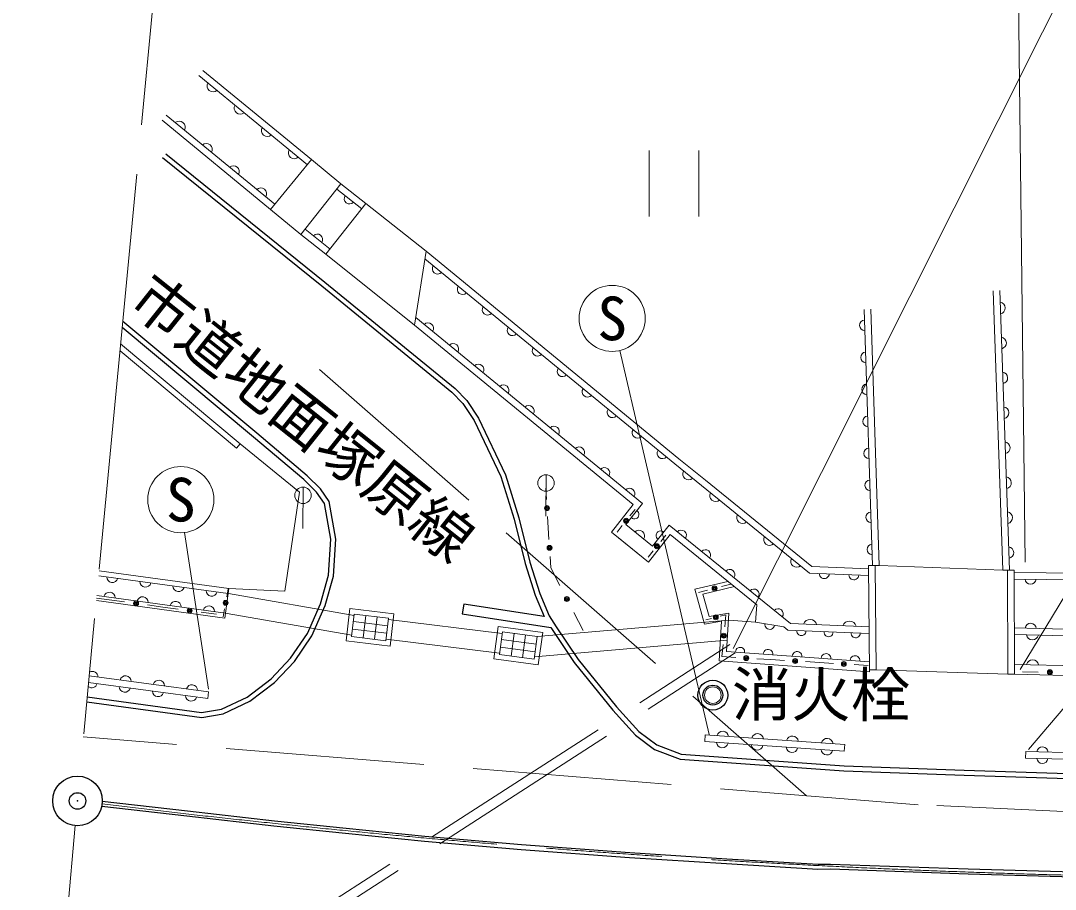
# Model space of a CAD drawing. Units: millimetres at full size, sheet at 1:1000; details may follow other scales. Extents: x 40000 to 680000, y 20000 to 380000.
# Drawn here: x 73706 to 104989, y 279002 to 305271 of the extents above; entities that cross this region are included whole.
import ezdxf
from ezdxf.enums import TextEntityAlignment as Align

# ---------------------------------------------------------------- set-up
doc = ezdxf.new("R2010")
doc.units = ezdxf.units.MM
doc.header["$LTSCALE"] = 1000
doc.header["$PDMODE"] = 32
doc.header["$PDSIZE"] = 500
doc.linetypes.add('CHAIN', pattern=[18.5, 12, -1.5, 3.5, -1.5])
doc.linetypes.add('DASHED', pattern=[7.5, 6, -1.5])
for name, color, linetype, lineweight in [('M-BGD', 7, 'Continuous', 13), ('M-BGD-EXST', 7, 'Continuous', 13), ('M-BMK', 2, 'CHAIN', 13), ('M-BMK-SRVR', 3, 'Continuous', 25), ('M-STR-HTXT', 7, 'Continuous', 13), ('M-STR-STRC', 7, 'Continuous', 25)]:
    doc.layers.add(name, color=color, linetype=linetype, lineweight=lineweight)
doc.layers.add('M-BMK-HTXT', color=7, linetype='Continuous')
doc.layers.add('M-OTRS', color=6, linetype='Continuous')
doc.styles.add('ＭＳ ゴシック', font='')
doc.styles.get('ＭＳ ゴシック').set_extended_font_data('MS Gothic')

msp = doc.modelspace()

# ---------------------------------------------------------------- linework, layer by layer
at = {"layer": 'M-BGD'}
for p, q in [((79218, 303765), (82500, 301071)), ((79092, 303610), (82373, 300916)), ((77981, 302258), (81262, 299564)), ((78108, 302412), (81389, 299718)), ((81262, 299564), (82500, 301071)), ((82500, 301071), (83388, 300336)), ((83388, 300336), (82180, 298805)), ((83388, 300336), (84144, 299739)), ((83264, 300179), (84021, 299582)), ((82937, 298208), (84144, 299739)), ((84144, 299739), (85964, 298300)), ((82180, 298805), (81262, 299564)), ((82180, 298805), (82937, 298208)), ((82304, 298962), (83061, 298365)), ((82937, 298208), (85616, 296063)), ((85964, 298300), (85616, 296063)), ((93607, 292022), (85964, 298300)), ((93481, 291867), (85928, 298071)), ((103107, 297104), (103401, 288656)), ((103307, 297111), (103601, 288656)), ((85651, 296292), (92503, 290665)), ((99462, 288797), (99207, 296540)), ((99663, 288799), (99407, 296546)), ((85616, 296063), (92224, 290634)), ((76728, 295495), (80342, 292475)), ((76709, 295290), (80233, 292344)), ((80233, 292344), (80342, 292475)), ((80342, 292475), (82134, 291014)), ((93607, 292022), (94416, 291371)), ((93481, 291867), (94290, 291215)), ((94416, 291371), (97631, 288763)), ((82134, 291014), (81688, 288015)), ((89581, 291131), (89603, 290787)), ((94290, 291215), (97556, 288566)), ((91572, 289803), (92224, 290634)), ((92005, 290031), (92503, 290665)), ((92283, 290489), (92128, 290293)), ((89657, 289929), (89635, 290272)), ((91740, 289804), (91895, 290000)), ((92811, 289378), (92005, 290031)), ((93316, 290010), (92811, 289378)), ((93316, 290010), (96978, 287039)), ((89657, 289929), (89679, 289585)), ((91572, 289803), (92685, 288900)), ((92685, 288900), (93346, 289727)), ((93210, 289712), (93057, 289521)), ((95967, 287602), (93346, 289727)), ((92527, 289028), (91722, 289682)), ((89734, 288727), (89712, 289070)), ((92674, 289042), (92827, 289233)), ((97631, 288763), (99346, 288691)), ((99345, 288796), (99663, 288799)), ((99371, 285583), (99345, 288796)), ((99571, 285638), (99545, 288798)), ((99663, 288799), (103401, 288656)), ((79979, 287949), (76064, 288486)), ((80000, 288098), (76078, 288636)), ((89734, 288727), (90012, 288186)), ((97556, 288566), (99347, 288491)), ((103401, 288656), (103740, 288657)), ((103540, 288656), (103550, 285504)), ((103740, 288657), (103750, 285505)), ((103740, 288582), (113761, 288498)), ((94088, 288079), (95088, 288315)), ((94336, 287932), (95287, 288156)), ((95173, 288232), (94895, 288158)), ((103741, 288382), (113760, 288298)), ((76384, 287758), (76000, 287811)), ((79898, 287355), (76007, 287888)), ((79877, 287206), (80000, 288098)), ((79981, 288088), (79936, 287847)), ((80000, 288098), (81688, 288015)), ((94380, 287024), (94088, 288079)), ((94197, 287974), (94476, 288048)), ((94525, 287251), (94336, 287932)), ((79877, 287206), (75993, 287739)), ((76384, 287758), (76847, 287695)), ((78005, 287538), (77542, 287601)), ((78005, 287538), (78468, 287475)), ((95922, 287085), (95967, 287602)), ((79626, 287318), (79163, 287381)), ((79823, 287242), (79869, 287484)), ((83544, 286513), (83660, 287491)), ((83660, 287491), (84993, 287332)), ((84137, 287283), (84056, 286603)), ((84482, 287242), (84401, 286562)), ((84993, 287332), (84881, 286354)), ((90708, 286832), (90429, 287374)), ((94419, 287153), (94594, 287196)), ((95114, 287353), (94525, 287251)), ((95030, 287303), (94855, 287260)), ((95030, 287303), (94995, 286942)), ((95114, 287353), (95047, 286198)), ((84774, 286748), (83738, 286871)), ((84800, 286974), (83765, 287097)), ((88013, 285970), (88145, 286954)), ((88145, 286954), (89495, 286773)), ((94900, 287113), (94380, 287024)), ((94900, 287113), (94830, 285913)), ((95118, 287139), (95922, 287085)), ((96784, 286939), (95922, 287085)), ((96784, 286939), (96904, 286842)), ((96978, 287039), (99360, 286939)), ((107048, 286828), (103746, 286905)), ((89289, 286417), (88243, 286556)), ((88531, 286052), (88622, 286739)), ((88879, 286006), (88971, 286692)), ((89495, 286773), (89355, 285791)), ((96904, 286842), (99362, 286739)), ((107044, 286628), (103746, 286705)), ((84881, 286354), (83544, 286513)), ((89258, 286188), (88213, 286328)), ((94907, 286040), (94942, 286401)), ((89355, 285791), (88013, 285970)), ((94907, 286040), (95329, 286014)), ((99369, 285884), (95047, 286198)), ((96383, 285950), (95961, 285976)), ((96383, 285950), (96804, 285924)), ((99371, 285583), (94830, 285913)), ((97858, 285860), (97436, 285886)), ((97858, 285860), (98279, 285835)), ((99333, 285771), (98911, 285796)), ((99371, 285636), (99571, 285638)), ((103550, 285504), (99571, 285638)), ((107026, 285728), (103757, 285805)), ((75777, 285456), (79388, 284973)), ((103550, 285504), (103750, 285505)), ((107020, 285428), (103750, 285505)), ((104001, 285578), (104472, 285572)), ((75758, 285257), (79361, 284775)), ((79388, 284973), (79361, 284775)), ((94406, 283669), (94392, 283470)), ((98608, 283180), (94392, 283470)), ((98621, 283379), (94406, 283669)), ((98621, 283379), (98608, 283180)), ((104097, 283171), (104091, 282971)), ((110180, 283011), (104097, 283171)), ((110178, 282811), (104091, 282971))]:
    msp.add_line(p, q, dxfattribs=at)
at = {"layer": 'M-BGD', "linetype": 'DASHED'}
for p, q in [((82740, 294723), (97467, 281833)), ((79990, 287947), (83787, 287282)), ((79887, 287356), (83716, 286686)), ((84825, 287159), (88268, 286739)), ((95118, 287139), (89319, 286644)), ((84754, 286563), (88188, 286145)), ((79823, 276507), (95148, 286401)), ((95066, 286533), (89238, 286035)), ((80075, 276313), (95310, 286149))]:
    msp.add_line(p, q, dxfattribs=at)
at = {"layer": 'M-BGD'}
for points in [[(83792, 287324), (84830, 287201), (84749, 286521), (83711, 286644)], [(88274, 286785), (89320, 286646), (89228, 285959), (88182, 286099)]]:
    msp.add_lwpolyline(points, close=True, dxfattribs=at)
at = {"layer": 'M-BGD', "linetype": 'DASHED'}
msp.add_lwpolyline([(218363, 284822), (146892, 280851), (122389, 280582), (100847, 281558), (75599, 283614)], dxfattribs=at)
at = {"layer": 'M-BGD'}
for centre, radius in [((89619, 290530), 75), ((89619, 290530), 49.5), ((89619, 290530), 24.5), ((92012, 290146), 75), ((92012, 290146), 49.5), ((92012, 290146), 24.5), ((89696, 289328), 75), ((89696, 289328), 49.5), ((92942, 289377), 75), ((92942, 289377), 49.5), ((92942, 289377), 24.5), ((89696, 289328), 24.5), ((94685, 288103), 75), ((94685, 288103), 49.5), ((94685, 288103), 24.5), ((90221, 287780), 75), ((90221, 287780), 49.5), ((77195, 287648), 75), ((77195, 287648), 49.5), ((77195, 287648), 24.5), ((78815, 287428), 75), ((79902, 287665), 75), ((79902, 287665), 49.5), ((79902, 287665), 24.5), ((90221, 287780), 24.5), ((78815, 287428), 49.5), ((78815, 287428), 24.5), ((94724, 287228), 75), ((94724, 287228), 49.5), ((94724, 287228), 24.5), ((94968, 286671), 75), ((94968, 286671), 49.5), ((94968, 286671), 24.5), ((95645, 285995), 75), ((95645, 285995), 49.5), ((95645, 285995), 24.5), ((97120, 285905), 75), ((97120, 285905), 49.5), ((97120, 285905), 24.5), ((98595, 285815), 75), ((98595, 285815), 49.5), ((98595, 285815), 24.5), ((104826, 285568), 75), ((104826, 285568), 49.5), ((104826, 285568), 24.5), ((94634, 284874), 250)]:
    msp.add_circle(centre, radius, dxfattribs=at)
for centre, radius, start, end in [((79520, 303296), 179, 150.016, 311.2034), ((80341, 302623), 179, 150.016, 311.2034), ((78499, 302053), 179, 330.016, 131.2034), ((81161, 301949), 179, 150.016, 311.2034), ((79320, 301379), 179, 330.016, 131.2034), ((81981, 301276), 179, 150.016, 311.2034), ((80140, 300706), 179, 330.016, 131.2034), ((80960, 300032), 179, 330.016, 131.2034), ((83649, 299889), 161, 145.6648, 317.8264), ((82676, 298655), 161, 325.6648, 137.8264), ((86314, 297771), 163, 145.3203, 315.8829), ((87070, 297151), 163, 145.3203, 315.8829), ((87825, 296530), 163, 145.3203, 315.8829), ((103297, 296581), 178, 281.1876, 82.7974), ((86023, 295968), 165, 325.7721, 135.4311), ((88580, 295910), 163, 145.3203, 315.8829), ((99235, 296056), 162, 96.0811, 267.7007), ((103333, 295524), 178, 281.1876, 82.7974), ((86784, 295343), 165, 325.7721, 135.4311), ((89335, 295290), 163, 145.3203, 315.8829), ((99267, 295088), 162, 96.0811, 267.7007), ((87545, 294718), 165, 325.7721, 135.4311), ((90091, 294669), 163, 145.3203, 315.8829), ((103370, 294468), 178, 281.1876, 82.7974), ((88306, 294092), 165, 325.7721, 135.4311), ((90846, 294049), 163, 145.3203, 315.8829), ((99299, 294120), 162, 96.0811, 267.7007), ((89068, 293467), 165, 325.7721, 135.4311), ((91601, 293429), 163, 145.3203, 315.8829), ((103407, 293411), 178, 281.1876, 82.7974), ((99330, 293153), 162, 96.0811, 267.7007), ((89829, 292842), 165, 325.7721, 135.4311), ((92356, 292808), 163, 145.3203, 315.8829), ((103444, 292354), 178, 281.1876, 82.7974), ((90590, 292216), 165, 325.7721, 135.4311), ((93112, 292188), 163, 145.3203, 315.8829), ((99362, 292185), 162, 96.0811, 267.7007), ((91351, 291591), 165, 325.7721, 135.4311), ((93901, 291561), 175, 149.3916, 312.914), ((99394, 291217), 162, 96.0811, 267.7007), ((103481, 291297), 178, 281.1876, 82.7974), ((92113, 290966), 165, 325.7721, 135.4311), ((94716, 290905), 177, 149.8167, 312.0851), ((92266, 290339), 135, 225.5296, 58.1896), ((95532, 290243), 177, 149.8167, 312.0851), ((99426, 290249), 162, 96.0811, 267.7007), ((103517, 290241), 178, 281.1876, 82.7974), ((92392, 289685), 175, 329.075, 132.8427), ((93052, 289703), 136, 45.2764, 237.4487), ((93678, 289707), 157, 323.6314, 138.2703), ((96349, 289581), 177, 149.8167, 312.0851), ((99458, 289281), 162, 96.0811, 267.7007), ((94410, 289113), 157, 323.6314, 138.2703), ((103554, 289184), 178, 281.1876, 82.7974), ((97165, 288918), 177, 149.8167, 312.0851), ((76476, 288450), 170, 178.847, 345.5282), ((95142, 288519), 157, 323.6314, 138.2703), ((98004, 288547), 149, 177.3618, 357.8268), ((98899, 288509), 149, 177.3618, 357.8268), ((77478, 288312), 170, 178.847, 345.5282), ((78479, 288175), 170, 178.847, 345.5282), ((104242, 288396), 168, 185.6543, 353.3801), ((76389, 287816), 170, 358.847, 165.5282), ((77391, 287679), 170, 358.847, 165.5282), ((79481, 288037), 170, 178.847, 345.5282), ((95875, 287924), 157, 323.6314, 138.2703), ((78392, 287541), 170, 358.847, 165.5282), ((79394, 287404), 170, 358.847, 165.5282), ((96607, 287330), 157, 323.6314, 138.2703), ((96352, 287008), 146, 168.7426, 352.0563), ((97571, 286957), 207, 13.484, 161.7047), ((98762, 286907), 207, 13.484, 161.7047), ((104246, 286878), 168, 5.0069, 172.8174), ((97313, 286812), 137, 172.2726, 2.916), ((98132, 286778), 137, 172.2726, 2.916), ((98951, 286743), 137, 172.2726, 2.916), ((104297, 286729), 187, 190.05, 347.2625), ((95459, 286180), 138, 350.77, 180.9245), ((96306, 286110), 146, 354.3865, 177.3081), ((97181, 286047), 146, 354.3865, 177.3081), ((98056, 285983), 146, 354.3865, 177.3081), ((98931, 285920), 146, 354.3865, 177.3081), ((104301, 285757), 185, 9.5518, 167.7607), ((75873, 285423), 170, 359.1038, 120.2316), ((76876, 285289), 170, 359.1038, 165.6467), ((77880, 285155), 170, 359.1038, 165.6467), ((75852, 285265), 170, 231.4606, 345.6467), ((76855, 285130), 170, 179.1038, 345.6467), ((77859, 284996), 170, 179.1038, 345.6467), ((78883, 285020), 170, 359.1038, 165.6467), ((78862, 284862), 170, 179.1038, 345.6467), ((94931, 283605), 178, 5.1984, 166.928), ((94921, 283462), 178, 185.1984, 346.928), ((95985, 283532), 178, 5.1984, 166.928), ((97039, 283460), 178, 5.1984, 166.928), ((98092, 283387), 178, 5.1984, 166.928), ((95975, 283389), 178, 185.1984, 346.928), ((97029, 283317), 178, 185.1984, 346.928), ((98083, 283244), 178, 185.1984, 346.928), ((104603, 283137), 170, 5.3255, 171.6575), ((104599, 282978), 170, 185.3506, 351.6323)]:
    msp.add_arc(centre, radius, start, end, dxfattribs=at)
at = {"layer": 'M-BGD-EXST'}
for p, q in [((92707, 301347), (92707, 299347)), ((94207, 301347), (94207, 299347)), ((91817, 295293), (94527, 283687)), ((89584, 290288), (89591, 291538)), ((82237, 289917), (82244, 291167)), ((103930, 285645), (107114, 290932)), ((110461, 290667), (104179, 283225)), ((78654, 289791), (79389, 285050))]:
    msp.add_line(p, q, dxfattribs=at)
for centre, radius in [((91590, 296267), 1000), ((78547, 290786), 1000), ((89589, 291288), 250), ((82242, 290917), 250)]:
    msp.add_circle(centre, radius, dxfattribs=at)
at = {"layer": 'M-BMK'}
for p, q in [((80707, 337463), (75489, 282421)), ((71249, 235386), (75356, 280927))]:
    msp.add_line(p, q, dxfattribs=at)
msp.add_arc((113429, 587783), 308459, 263.0619, 271.14847, dxfattribs=at)
at = {"layer": 'M-BMK-SRVR'}
msp.add_circle((75424, 281674), 750, dxfattribs=at)
at = {"layer": 'M-OTRS'}
msp.add_point((75424, 281674), dxfattribs=at)
msp.add_point((75424, 281674), dxfattribs=at)
at = {"layer": 'M-STR-HTXT'}
msp.add_line((104075, 288892), (103452, 341631), dxfattribs=at)
msp.add_lwpolyline([(95250, 286284), (107268, 310255), (130087, 310255)], dxfattribs=at)
at = {"layer": 'M-STR-STRC'}
for p, q in [((77997, 301129), (82807, 297249)), ((78091, 301246), (82902, 297365)), ((82807, 297249), (86744, 294033)), ((82902, 297365), (86846, 294144)), ((80749, 292677), (76776, 295996)), ((80846, 292792), (76793, 296177)), ((86846, 294144), (87194, 293784)), ((86744, 294033), (87077, 293690)), ((87194, 293784), (87551, 293252)), ((87077, 293690), (87420, 293178)), ((87420, 293178), (88220, 291486)), ((87551, 293252), (88360, 291541)), ((82264, 291391), (80749, 292677)), ((82365, 291502), (80846, 292792)), ((82652, 291017), (82264, 291391)), ((82767, 291114), (82365, 291502)), ((88220, 291486), (88625, 290195)), ((88360, 291541), (88769, 290236)), ((82889, 290672), (82652, 291017)), ((83031, 290730), (82767, 291114)), ((83087, 289586), (82889, 290672)), ((83238, 289594), (83031, 290730)), ((88625, 290195), (88959, 288852)), ((88769, 290236), (89103, 288892)), ((83011, 288501), (83087, 289586)), ((83159, 288475), (83238, 289594)), ((88959, 288852), (89258, 287898)), ((89103, 288892), (89399, 287949)), ((82771, 287634), (83011, 288501)), ((82912, 287584), (83159, 288475)), ((89258, 287898), (89530, 287250)), ((89399, 287949), (89683, 287272)), ((82381, 286742), (82771, 287634)), ((82513, 286669), (82912, 287584)), ((87104, 287629), (87057, 287333)), ((89530, 287250), (87104, 287629)), ((87057, 287333), (89735, 286915)), ((89683, 287272), (89899, 286937)), ((89735, 286915), (89774, 286855)), ((89899, 286937), (90559, 285947)), ((81863, 285987), (82381, 286742)), ((81980, 285893), (82513, 286669)), ((89774, 286855), (90438, 285858)), ((81277, 285365), (81863, 285987)), ((90559, 285947), (91720, 284519)), ((81378, 285253), (81980, 285893)), ((90438, 285858), (91607, 284421)), ((80556, 284817), (81277, 285365)), ((80634, 284688), (81378, 285253)), ((75716, 284818), (79177, 284351)), ((79779, 284448), (80556, 284817)), ((79824, 284304), (80634, 284688)), ((75702, 284668), (79179, 284199)), ((79177, 284351), (79779, 284448)), ((91607, 284421), (92297, 283667)), ((91720, 284519), (92399, 283778)), ((79179, 284199), (79824, 284304)), ((92399, 283778), (92939, 283367)), ((92297, 283667), (92866, 283234)), ((92866, 283234), (93646, 282939)), ((92939, 283367), (93678, 283087)), ((93646, 282939), (98594, 282585)), ((93678, 283087), (98602, 282735)), ((98594, 282585), (102229, 282451)), ((98602, 282735), (102235, 282601)), ((102235, 282601), (105360, 282499)), ((102229, 282451), (105356, 282350))]:
    msp.add_line(p, q, dxfattribs=at)
for points in [[(98192, 279756), (97814, 279752), (95057, 279916), (92128, 280101), (88852, 280347), (85929, 280600), (83543, 280837), (81378, 281060), (78749, 281362), (76174, 281655)], [(98190, 279606), (97810, 279601), (95048, 279767), (92118, 279951), (88840, 280197), (85916, 280451), (83528, 280687), (81362, 280911), (78732, 281213), (76155, 281506)], [(153503, 280337), (148145, 280172), (143231, 280025), (138053, 279871), (131348, 279674), (125736, 279492), (121088, 279365), (116830, 279280), (113515, 279255), (109381, 279280), (105541, 279365), (102351, 279462), (98190, 279606)], [(153499, 280486), (148141, 280322), (143227, 280175), (138049, 280021), (131344, 279824), (125731, 279642), (121084, 279515), (116828, 279430), (113515, 279405), (109384, 279430), (105545, 279515), (102356, 279612), (98192, 279756)]]:
    msp.add_lwpolyline(points, dxfattribs=at)
for radius in [450, 300]:
    msp.add_circle((94634, 284874), radius, dxfattribs=at)

# ---------------------------------------------------------------- texts
at = {"layer": 'M-BGD-EXST', "style": 'ＭＳ ゴシック'}
for p in [(91590, 296267), (78547, 290786)]:
    msp.add_text('S', height=1320, dxfattribs=at).set_placement(p, align=Align.MIDDLE_CENTER)
msp.add_text('消火栓', height=1320, rotation=359.68, dxfattribs=at).set_placement((95200, 283853), align=Align.BOTTOM_LEFT)
at = {"layer": 'M-BMK-HTXT', "style": 'ＭＳ ゴシック'}
msp.add_text('市道地面塚原線', height=1320, rotation=321.383, dxfattribs=at).set_placement((81569, 292434), align=Align.BOTTOM_CENTER)

doc.saveas('drawing.dxf')
